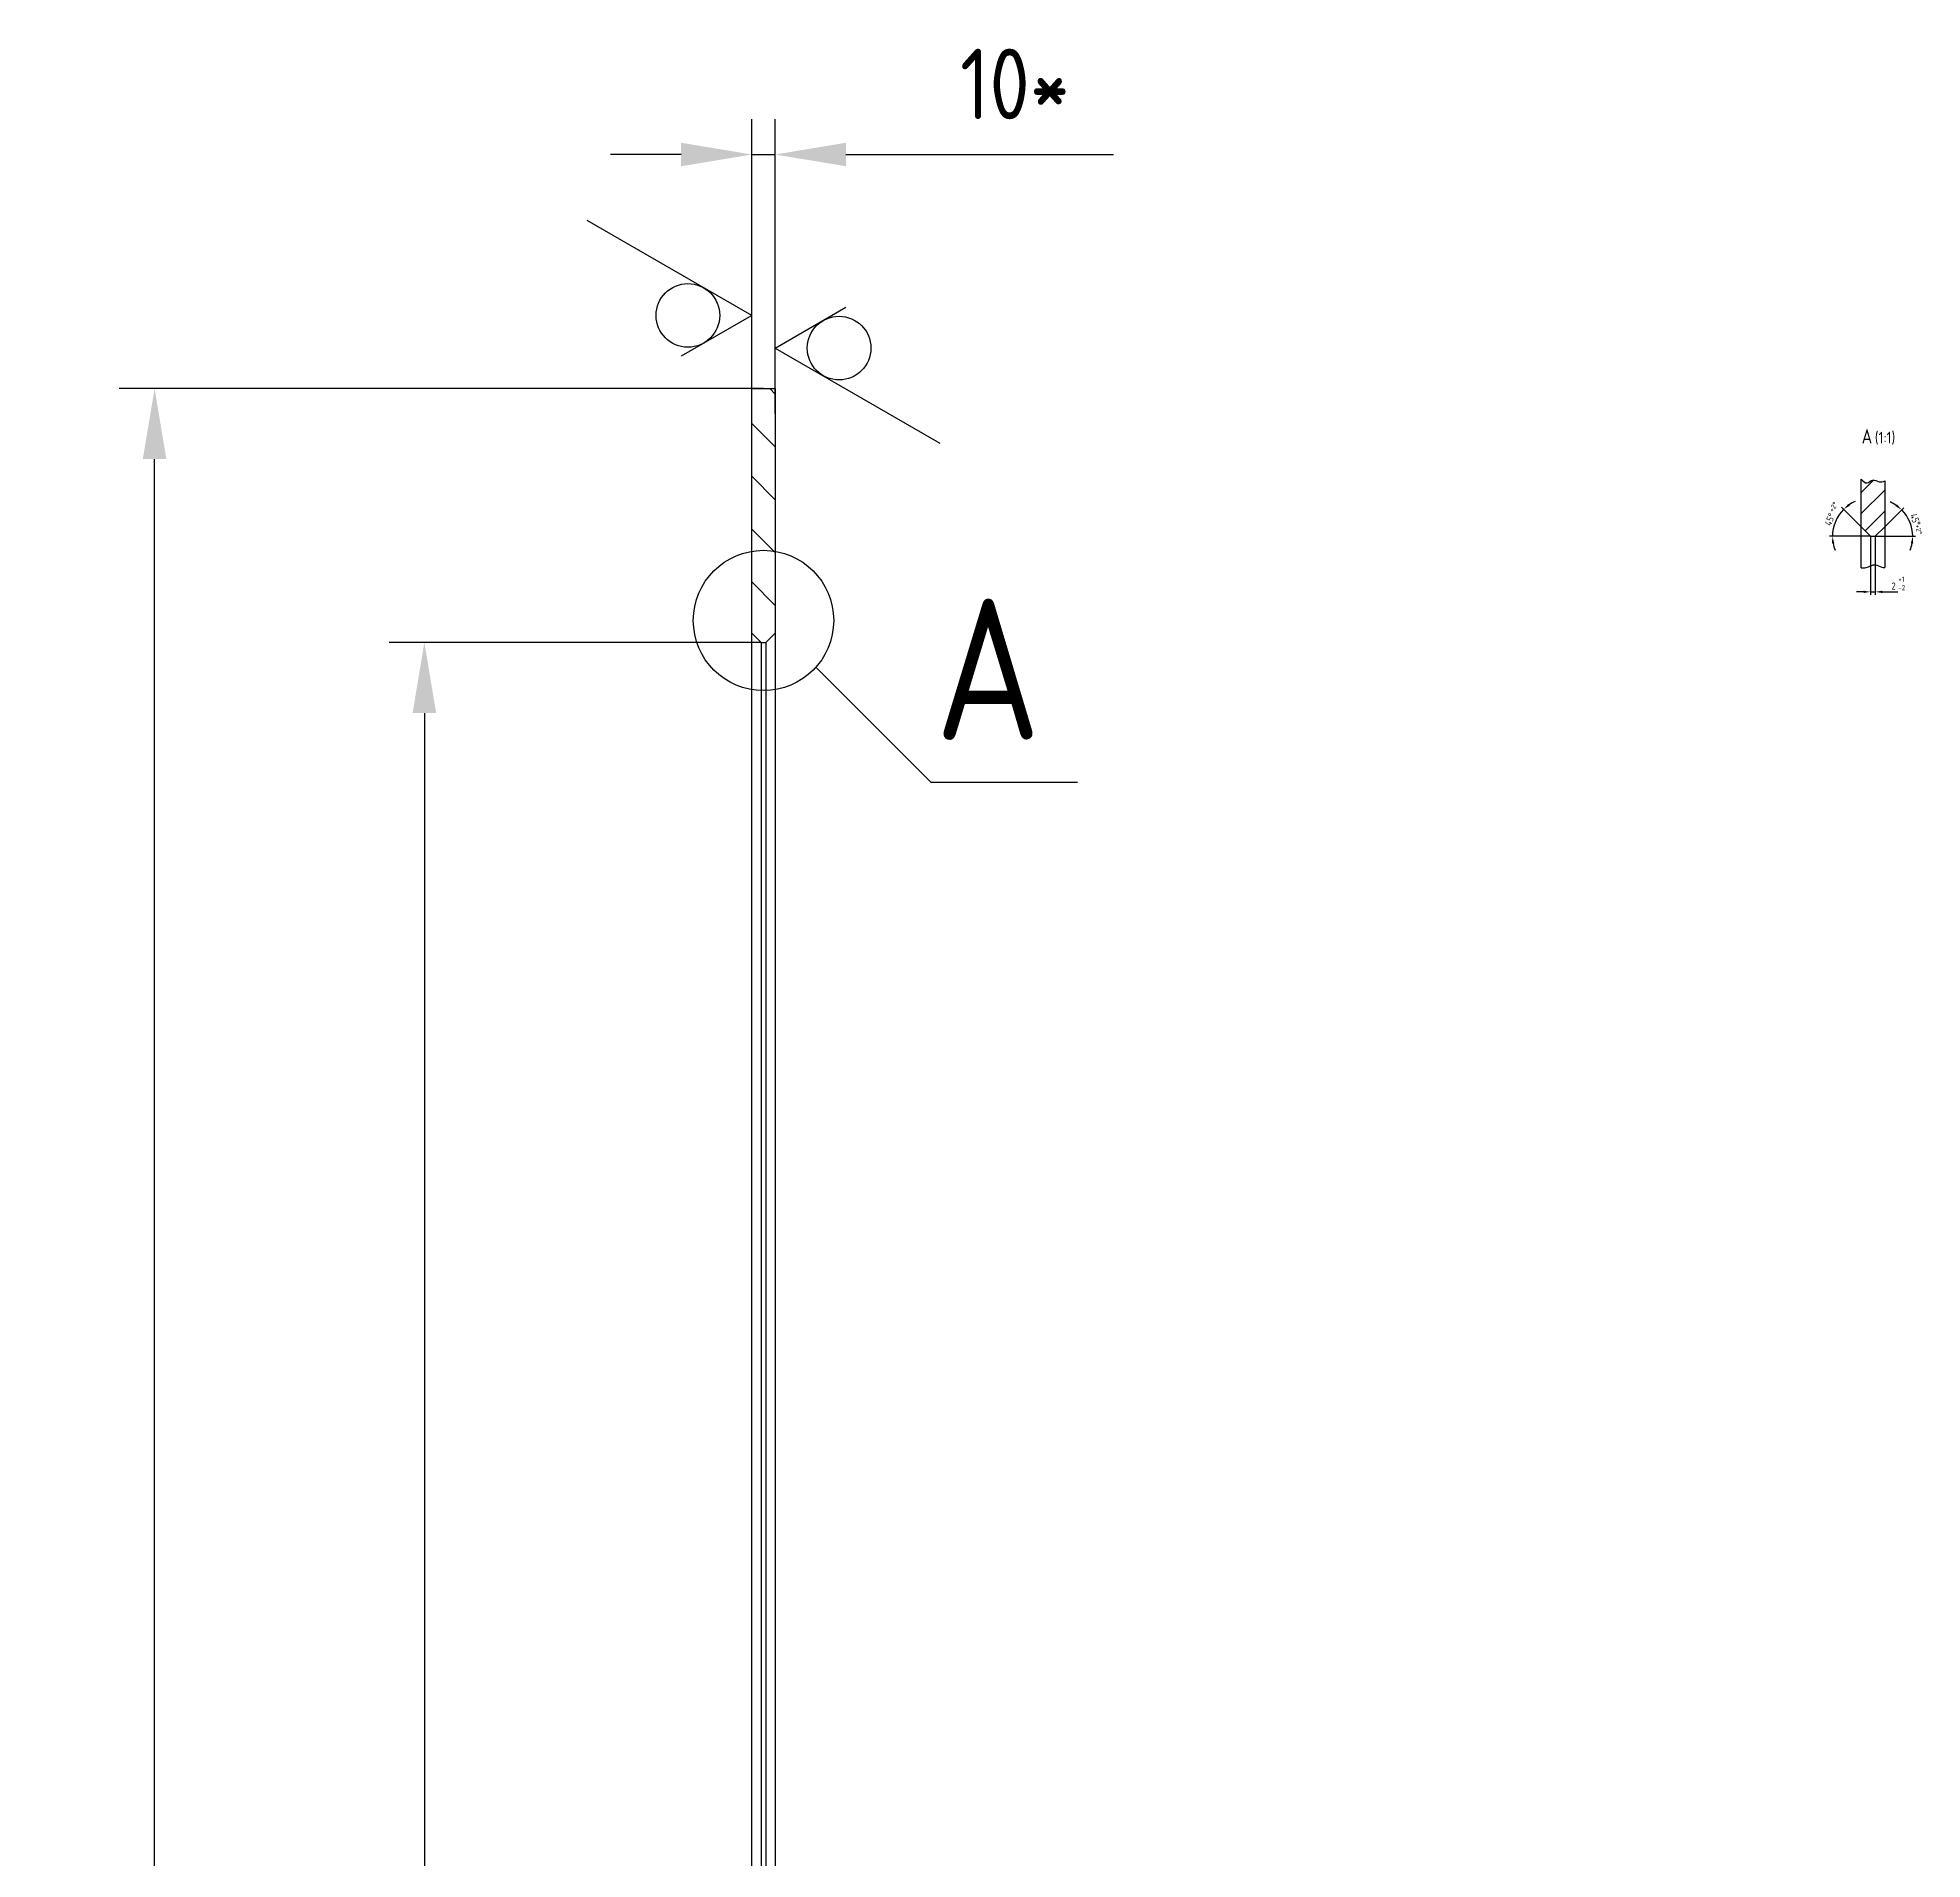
# Model space of a CAD drawing. Header units: millimetres. Extents: x 36463 to 37264, y -3208 to -1659.
# Drawn here: x 36463 to 37264, y -2434 to -1659 of the extents above; entities that cross this region are included whole.
import ezdxf
from ezdxf.enums import TextEntityAlignment as Align

# ---------------------------------------------------------------- set-up
doc = ezdxf.new("R2010")
doc.units = ezdxf.units.MM
for name, color, linetype in [('Bord', 1, 'Continuous'), ('Cont', 6, 'Continuous'), ('Dim', 7, 'Continuous'), ('Hatch', 2, 'Continuous'), ('Text', 3, 'Continuous'), ('Textb', 6, 'Continuous')]:
    doc.layers.add(name, color=color, linetype=linetype)
doc.styles.add('Style1', font='romans.shx', dxfattribs={"width": 0.8})
doc.dimstyles.new('Lin', dxfattribs={"dimtxt": 3, "dimasz": 3, "dimexe": 1.25, "dimexo": 0, "dimgap": 1, "dimtad": 1, "dimdec": 3, "dimtxsty": 'Style1', "dimcen": 2.5, "dimclrt": 3, "dimadec": 0, "dimazin": 0, "dimtfac": 1, "dimtdec": 3, "dimtmove": 0, "dimatfit": 3, "dimldrblk": 'DOT', "dimfxl": 1, "dimarcsym": 0})
doc.dimstyles.new('LIN 10', dxfattribs={"dimscale": 10, "dimtxt": 3, "dimasz": 3, "dimexe": 1.5, "dimexo": 0, "dimgap": 1.5, "dimtad": 1, "dimdec": 0, "dimrnd": 1, "dimdsep": 46, "dimtxsty": 'Style1', "dimcen": 0, "dimdle": 2, "dimclrd": 256, "dimclrt": 3, "dimadec": 0, "dimazin": 0, "dimtfac": 0.666667, "dimtdec": 0, "dimtmove": 0, "dimatfit": 2, "dimfxl": 1, "dimtvp": 0.833333, "dimtolj": 1, "dimtzin": 0, "dimarcsym": 0})

# ---------------------------------------------------------------- blocks, each defined once
blk = doc.blocks.new('*D45')
at = {"layer": 'Dim', "color": 0, "lineweight": -2, "transparency": 16777216}
for p, q in [((36770.94, -1916.37), (36612.79, -1916.37)), ((36771.94, -3100.37), (36612.79, -3100.37))]:
    blk.add_line(p, q, dxfattribs=at)
at = {"layer": 'Dim', "lineweight": -2, "transparency": 16777216}
blk.add_line((36627.79, -1946.37), (36627.79, -3070.37), dxfattribs=at)
at = {"layer": 'Dim', "transparency": 16777216}
for points in [[(36622.79, -1946.37), (36632.79, -1946.37), (36627.79, -1916.37)], [(36622.79, -3070.37), (36632.79, -3070.37), (36627.79, -3100.37)]]:
    blk.add_solid(points, dxfattribs=at)
at = {"layer": 'Dim', "color": 3, "transparency": 16777216, "insert": (36597.79, -2508.37), "char_height": 30, "attachment_point": 5, "rotation": 90, "style": 'Style1'}
blk.add_mtext('\\A1;%%c1184H14', dxfattribs=at)
blk = doc.blocks.new('*D46')
at = {"layer": 'Dim', "color": 0, "lineweight": -2, "transparency": 16777216}
for p, q in [((36771.94, -1808.37), (36498.12, -1808.37)), ((36771.94, -3208.37), (36498.12, -3208.37))]:
    blk.add_line(p, q, dxfattribs=at)
at = {"layer": 'Dim', "lineweight": -2, "transparency": 16777216}
blk.add_line((36513.12, -3178.37), (36513.12, -1838.37), dxfattribs=at)
at = {"layer": 'Dim', "transparency": 16777216}
for points in [[(36508.12, -1838.37), (36518.12, -1838.37), (36513.12, -1808.37)], [(36508.12, -3178.37), (36518.12, -3178.37), (36513.12, -3208.37)]]:
    blk.add_solid(points, dxfattribs=at)
at = {"layer": 'Dim', "color": 3, "transparency": 16777216, "insert": (36483.12, -2508.37), "char_height": 30, "attachment_point": 5, "rotation": 90, "style": 'Style1'}
blk.add_mtext('\\A1;%%c1400h14', dxfattribs=at)
blk = doc.blocks.new('*D47')
at = {"layer": 'Dim', "color": 0, "lineweight": -2, "transparency": 16777216}
for p, q in [((36766.94, -1818.96), (36766.94, -1693.84)), ((36776.94, -1818.96), (36776.94, -1693.84))]:
    blk.add_line(p, q, dxfattribs=at)
at = {"layer": 'Dim', "lineweight": -2, "transparency": 16777216}
for p, q in [((36736.94, -1708.84), (36706.94, -1708.84)), ((36766.94, -1708.84), (36776.94, -1708.84)), ((36806.94, -1708.84), (36920.66, -1708.84))]:
    blk.add_line(p, q, dxfattribs=at)
at = {"layer": 'Dim', "transparency": 16777216}
for points in [[(36736.94, -1703.84), (36736.94, -1713.84), (36766.94, -1708.84)], [(36806.94, -1703.84), (36806.94, -1713.84), (36776.94, -1708.84)]]:
    blk.add_solid(points, dxfattribs=at)
at = {"layer": 'Dim', "color": 3, "transparency": 16777216, "insert": (36878.8, -1678.84), "char_height": 30, "attachment_point": 5, "style": 'Style1'}
blk.add_mtext('\\A1;10*', dxfattribs=at)
blk = doc.blocks.new('ZNAK01')
at = {"layer": 'Textb', "style": 'Style1', "width": 0.8}
blk.add_attdef('А', text='', height=6, dxfattribs=at).set_placement((3.95, -0.02), align=Align.RIGHT)
blk.add_attdef('SC(1)', (5.07, -0.02), '', height=5, dxfattribs=at)
blk = doc.blocks.new('*D48')
at = {"layer": 'Dim', "color": 0, "lineweight": -2, "transparency": 16777216}
for p, q in [((37242.5, -1871.18), (37242.5, -1896.06)), ((37244.5, -1871.18), (37244.5, -1896.06)), ((37239.5, -1894.81), (37236.5, -1894.81)), ((37242.5, -1894.81), (37244.5, -1894.81)), ((37247.5, -1894.81), (37254.1, -1894.81))]:
    blk.add_line(p, q, dxfattribs=at)
at = {"layer": 'Dim', "color": 0, "transparency": 16777216}
for points in [[(37239.5, -1894.31), (37239.5, -1895.31), (37242.5, -1894.81)], [(37247.5, -1894.31), (37247.5, -1895.31), (37244.5, -1894.81)]]:
    blk.add_solid(points, dxfattribs=at)
at = {"layer": 'Dim', "color": 3, "transparency": 16777216, "insert": (37252.3, -1892.31), "char_height": 3, "attachment_point": 5, "style": 'Style1'}
blk.add_mtext('2', dxfattribs=at)
blk = doc.blocks.new('_Dot')
at = {"color": 0, "linetype": 'ByBlock', "lineweight": -2}
blk.add_line((-0.5, 0), (-1, 0), dxfattribs=at)
at = {"color": 0, "linetype": 'ByBlock', "const_width": 0.5}
blk.add_lwpolyline([(-0.25, 0, 1), (0.25, 0, 1)], format="xyb", close=True, dxfattribs=at)
blk = doc.blocks.new('*D49')
at = {"layer": 'Dim', "color": 0, "lineweight": -2, "transparency": 16777216}
for p, q in [((37238.5, -1867.18), (37230.16, -1858.83)), ((37242.5, -1871.18), (37225.04, -1871.18))]:
    blk.add_line(p, q, dxfattribs=at)
for start, end in [(113.76484, 124.38242), (135, 179.99971), (190.61729, 201.23487)]:
    blk.add_arc((37242.5, -1871.18), 16.21, start, end, dxfattribs=at)
at = {"layer": 'Dim', "color": 0, "transparency": 16777216}
for points in [[(37233.67, -1858.18), (37233.03, -1857.41), (37231.04, -1859.71)], [(37226.07, -1874.21), (37227.07, -1874.12), (37226.29, -1871.18)]]:
    blk.add_solid(points, dxfattribs=at)
at = {"layer": 'Dim', "color": 3, "transparency": 16777216, "insert": (37225.22, -1864.02), "char_height": 3, "attachment_point": 5, "rotation": 67.49985, "style": 'Style1'}
blk.add_mtext('45°', dxfattribs=at)
blk = doc.blocks.new('*D50')
at = {"layer": 'Dim', "color": 0, "lineweight": -2, "transparency": 16777216}
for p, q in [((37248.5, -1867.18), (37256.64, -1859.04)), ((37244.5, -1871.18), (37261.66, -1871.18))]:
    blk.add_line(p, q, dxfattribs=at)
for start, end in [(55.81893, 66.63787), (359.99971, 45), (338.36184, 349.18077)]:
    blk.add_arc((37244.5, -1871.18), 15.91, start, end, dxfattribs=at)
at = {"layer": 'Dim', "color": 0, "transparency": 16777216}
for points in [[(37253.76, -1857.63), (37253.12, -1858.4), (37255.75, -1859.93)], [(37259.63, -1874.12), (37260.63, -1874.21), (37260.41, -1871.18)]]:
    blk.add_solid(points, dxfattribs=at)
at = {"layer": 'Dim', "color": 3, "transparency": 16777216, "insert": (37261.51, -1864.13), "char_height": 3, "attachment_point": 5, "rotation": 292.49985, "style": 'Style1'}
blk.add_mtext('45°', dxfattribs=at)
blk = doc.blocks.new('sherISO_09')
at = {"layer": 'Text'}
for q in [(4.041, 7), (-1.732, 3)]:
    blk.add_line((0, 0), q, dxfattribs=at)
blk.add_circle((0.002, 2.713), 1.353, dxfattribs=at)

msp = doc.modelspace()

# ---------------------------------------------------------------- hatches: boundary and pattern name
at = {"layer": 'Hatch'}
h = msp.add_hatch(dxfattribs=at)
h.set_pattern_fill('ANSI31', color=256, scale=2)
edge = h.paths.add_edge_path()
edge.add_spline(control_points=[(37248.5033, -1847.634), (37247.7379, -1847.9968), (37246.0452, -1848.412), (37243.3802, -1846.3953), (37240.8878, -1849.3761), (37239.3266, -1847.7325), (37238.5038, -1846.8662)], knot_values=[0, 0, 0, 0, 2.46026283, 5.37734894, 8.0322305, 10.99091057, 10.99091057, 10.99091057, 10.99091057], degree=3, periodic=0)
edge.add_line((37238.5038, -1846.8662), (37238.5038, -1867.1773))
edge.add_line((37238.5038, -1867.1773), (37242.5035, -1871.177))
edge.add_line((37242.5035, -1871.177), (37244.5035, -1871.177))
edge.add_line((37244.5035, -1871.177), (37248.5032, -1867.1772))
edge.add_line((37248.5032, -1867.1772), (37248.5033, -1847.634))

# ---------------------------------------------------------------- linework, layer by layer
at = {"layer": 'Bord'}
for points, knots in [([(37238.5038, -1846.8662), (37239.3266, -1847.7325), (37240.8878, -1849.3761), (37243.3802, -1846.3953), (37246.0452, -1848.412), (37247.7379, -1847.9968), (37248.5033, -1847.634)], [0, 0, 0, 0, 2.95868007, 5.61356163, 8.53064775, 10.99091057, 10.99091057, 10.99091057, 10.99091057]), ([(37238.5038, -1884.5717), (37239.2302, -1884.6759), (37241.2712, -1884.6653), (37244.1911, -1882.4486), (37246.7557, -1884.2301), (37248.1124, -1884.4205), (37248.5032, -1884.4289)], [3.07159794, 3.07159794, 3.07159794, 3.07159794, 5.27471956, 9.30567741, 12.31295099, 13.51648469, 13.51648469, 13.51648469, 13.51648469])]:
    msp.add_open_spline(points, degree=3, knots=knots, dxfattribs=at)
at = {"layer": 'Cont'}
for p, q in [((36766.9424, -2508.3727), (36766.9424, -1808.3747)), ((36766.9424, -1808.3747), (36776.9424, -1808.3747)), ((36776.9424, -1808.3747), (36776.9388, -2508.3727)), ((37238.5038, -1884.5717), (37238.5038, -1846.8662)), ((37248.5033, -1847.634), (37248.5032, -1884.4289)), ((37242.5035, -1871.177), (37238.5038, -1867.1772)), ((37242.5035, -1871.177), (37244.5035, -1871.177)), ((37242.5035, -1871.177), (37242.5035, -1883.7487)), ((37244.5035, -1871.177), (37248.5032, -1867.1772)), ((37244.5035, -1871.177), (37244.5035, -1883.2558)), ((36770.9421, -1916.3744), (36766.9424, -1912.3746)), ((36772.9421, -1916.3744), (36776.9419, -1912.3746)), ((36770.9421, -1916.3744), (36772.9421, -1916.3744)), ((36770.9421, -1916.3744), (36770.9421, -3100.3751)), ((36772.9421, -1916.3744), (36772.9421, -3100.3751))]:
    msp.add_line(p, q, dxfattribs=at)
at = {"layer": 'Dim'}
for p, q in [((36794.1809, -1926.868), (36843.0911, -1975.7126)), ((36843.0911, -1975.7126), (36905.3572, -1975.7126))]:
    msp.add_line(p, q, dxfattribs=at)
msp.add_circle((36771.9421, -1906.9786), 29.8354, dxfattribs=at)
at = {"layer": 'Hatch'}
for p, q in [((36774.581, -1808.3747), (36776.9424, -1810.7361)), ((36766.9424, -1823.1868), (36776.9423, -1833.1866)), ((36766.9424, -1845.6374), (36776.9422, -1855.6372)), ((36766.9424, -1868.088), (36776.9421, -1878.0877)), ((36766.9424, -1890.5387), (36776.9419, -1900.5382))]:
    msp.add_line(p, q, dxfattribs=at)

# ---------------------------------------------------------------- block references
at = {"layer": 'Dim', "xscale": 10, "yscale": 10, "zscale": 10}
for p, rotation in [((36766.9424, -1777.2804), 90), ((36776.9424, -1791.1352), 270)]:
    msp.add_blockref('sherISO_09', p, dxfattribs=dict(at, rotation=rotation))
at = {"layer": 'Dim'}
msp.add_blockref('ZNAK01', (37239.2567, -1831.7002), dxfattribs=at).add_auto_attribs({'А': 'А', 'SC(1)': '(1:1)'})

# ---------------------------------------------------------------- texts
at = {"layer": 'Text', "style": 'Style1', "width": 0.8}
for rotation, p in [(58.8384184, (37226.5012, -1861.0877)), (283.2471118, (37261.3418, -1866.4581))]:
    msp.add_text('+2%%D', height=2.2, rotation=rotation, dxfattribs=at).set_placement(p)
for s, p in [('+1', (37254.2542, -1890.5481)), ('-2', (37254.2542, -1894.11))]:
    msp.add_text(s, height=2.2, dxfattribs=at).set_placement(p)
at = {"layer": 'Textb', "style": 'Style1', "width": 0.8}
msp.add_attdef('А', text='А', height=60, dxfattribs=at).set_placement((36889.8528, -1957.651), align=Align.RIGHT)

# ---------------------------------------------------------------- dimensions: what is measured, and where the dimension line sits
at = {"layer": 'Dim'}
dim = msp.add_linear_dim(base=(36776.9424, -1708.8425), p1=(36766.9424, -1818.956), p2=(36776.9424, -1818.9561), text='<>*', dimstyle='LIN 10', dxfattribs=at)
dim.commit()
dim.dimension.update_dxf_attribs({"geometry": '*D47', "text_midpoint": (36878.7995, -1678.8425)})
for base, p1, p2, text, picture, middle in [((36513.1241, -1808.3747), (36771.9424, -3208.3747), (36771.9424, -1808.3747), '%%c<>h14', '*D46', (36483.1241, -2508.3747)), ((36627.7941, -3100.371), (36770.9421, -1916.3744), (36771.9421, -3100.371), '%%c<>H14', '*D45', (36597.7941, -2508.3727))]:
    dim = msp.add_linear_dim(base=base, p1=p1, p2=p2, angle=90, text=text, dimstyle='LIN 10', dxfattribs=at)
    dim.commit()
    dim.dimension.update_dxf_attribs({"geometry": picture, "text_midpoint": middle})
for base, line1, picture, middle in [((37228.4634, -1863.0709), ((37242.5035, -1871.177), (37238.5038, -1867.1772)), '*D49', (37225.2158, -1864.0161)), ((37259.8726, -1867.0589), ((37244.5035, -1871.177), (37248.5032, -1867.1772)), '*D50', (37261.5133, -1864.1313))]:
    dim = msp.add_angular_dim_2l(base=base, line1=line1, line2=((37242.5035, -1871.177), (37244.5035, -1871.177)), dimstyle='Lin', dxfattribs=at)
    dim.commit()
    dim.dimension.update_dxf_attribs({"geometry": picture, "text_midpoint": middle})
dim = msp.add_linear_dim(base=(37244.5035, -1894.8069), p1=(37242.5035, -1871.177), p2=(37244.5035, -1871.177), dimstyle='Lin', dxfattribs=at)
dim.commit()
dim.dimension.update_dxf_attribs({"geometry": '*D48', "text_midpoint": (37252.3035, -1892.3069)})

doc.saveas('drawing.dxf')
